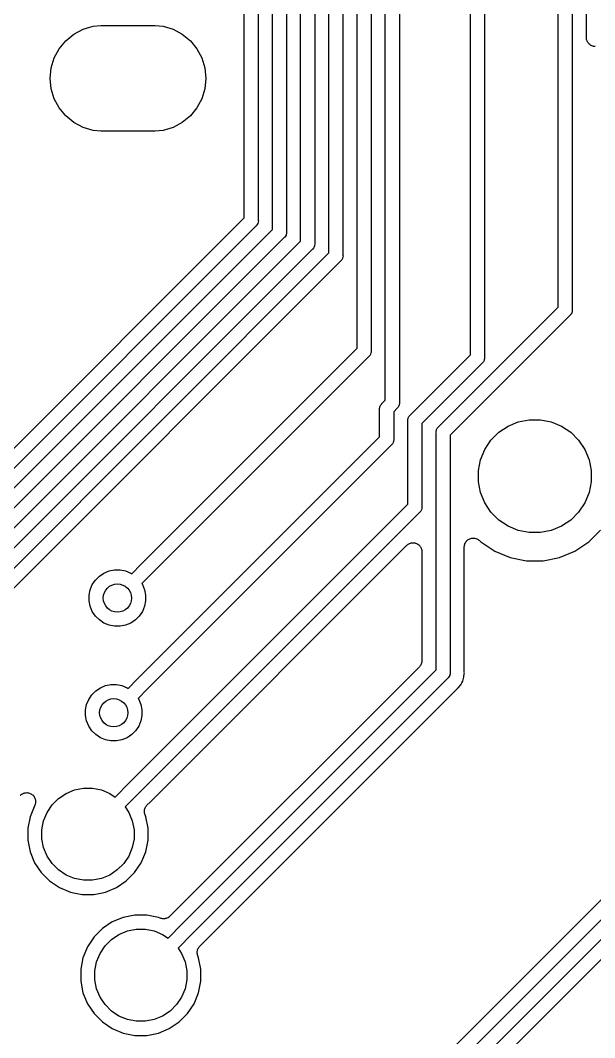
# Model space of a CAD drawing. Extents: x 69 to 176, y -105 to -48.
# Drawn here: x 148.84 to 156.98, y -95.39 to -80.97 of the extents above; entities that cross this region are included whole.
import ezdxf

# ---------------------------------------------------------------- set-up
doc = ezdxf.new("R2010")
doc.units = 0
doc.layers.add('BLACK', color=7, linetype='CONTINUOUS')

msp = doc.modelspace()

# ---------------------------------------------------------------- linework, layer by layer
at = {"layer": 'BLACK', "linetype": 'CONTINUOUS'}
for p, q in [((152.014, -83.7641), (152.014, -76.763)), ((152.214, -76.7996), (152.214, -83.8006)), ((152.414, -83.9298), (152.414, -76.9287)), ((152.614, -76.9652), (152.614, -83.9663)), ((152.814, -84.0955), (152.814, -77.0944)), ((153.014, -77.1309), (153.014, -84.132)), ((153.214, -84.2612), (153.214, -77.2601)), ((153.414, -77.2966), (153.414, -84.2977)), ((153.614, -85.6138), (153.614, -78.5735)), ((153.814, -78.61), (153.814, -85.6503)), ((154.014, -86.3494), (154.014, -78.9101)), ((154.214, -78.9466), (154.214, -86.3859)), ((156.466, -85.0296), (156.466, -79.0633)), ((156.666, -79.0998), (156.666, -85.0661)), ((155.221, -85.7085), (155.221, -80.3743)), ((155.421, -80.3743), (155.421, -85.745)), ((156.866, -81.2105), (156.866, -80.3335)), ((149.485, -81.2547), (149.6, -81.1609)), ((149.6, -81.1609), (149.73, -81.0912)), ((149.73, -81.0912), (149.872, -81.0483)), ((149.872, -81.0483), (149.982, -81.0374)), ((149.982, -81.0374), (150.754, -81.0374)), ((150.754, -81.0374), (150.864, -81.0483)), ((150.864, -81.0483), (151.006, -81.0912)), ((151.006, -81.0912), (151.136, -81.1609)), ((151.136, -81.1609), (151.251, -81.2547)), ((149.392, -81.369), (149.485, -81.2547)), ((151.251, -81.2547), (151.344, -81.369)), ((156.867, -81.2227), (156.866, -81.2105)), ((156.868, -81.2347), (156.867, -81.2227)), ((156.868, -81.235), (156.868, -81.2347)), ((156.868, -81.2352), (156.868, -81.235)), ((156.872, -81.2469), (156.868, -81.2352)), ((156.875, -81.2585), (156.872, -81.2469)), ((156.875, -81.2587), (156.875, -81.2585)), ((156.875, -81.2589), (156.875, -81.2587)), ((156.881, -81.2697), (156.875, -81.2589)), ((156.887, -81.2804), (156.881, -81.2697)), ((156.887, -81.2806), (156.887, -81.2804)), ((156.887, -81.2808), (156.887, -81.2806)), ((156.894, -81.2902), (156.887, -81.2808)), ((156.902, -81.2997), (156.894, -81.2902)), ((156.902, -81.2998), (156.902, -81.2997)), ((156.902, -81.3), (156.902, -81.2998)), ((156.912, -81.3077), (156.902, -81.3)), ((156.921, -81.3156), (156.912, -81.3077)), ((156.921, -81.3157), (156.921, -81.3156)), ((156.922, -81.3158), (156.921, -81.3157)), ((156.932, -81.3216), (156.922, -81.3158)), ((156.943, -81.3274), (156.932, -81.3216)), ((149.322, -81.4994), (149.392, -81.369)), ((151.344, -81.369), (151.414, -81.4994)), ((156.943, -81.3275), (156.943, -81.3274)), ((156.943, -81.3276), (156.943, -81.3275)), ((156.955, -81.3312), (156.943, -81.3276)), ((156.967, -81.3348), (156.955, -81.3312)), ((156.967, -81.3349), (156.967, -81.3348)), ((156.979, -81.3362), (156.967, -81.3349)), ((156.967, -81.3349), (156.967, -81.3349)), ((156.991, -81.3375), (156.979, -81.3362)), ((149.279, -81.6409), (149.322, -81.4994)), ((151.414, -81.4994), (151.457, -81.6409)), ((149.265, -81.788), (149.279, -81.6409)), ((151.457, -81.6409), (151.471, -81.788)), ((149.279, -81.9351), (149.265, -81.788)), ((151.471, -81.788), (151.457, -81.9351)), ((149.322, -82.0766), (149.279, -81.9351)), ((151.457, -81.9351), (151.414, -82.0766)), ((149.392, -82.207), (149.322, -82.0766)), ((151.414, -82.0766), (151.344, -82.207)), ((149.485, -82.3213), (149.392, -82.207)), ((149.6, -82.4151), (149.485, -82.3213)), ((151.251, -82.3213), (151.136, -82.4151)), ((151.344, -82.207), (151.251, -82.3213)), ((149.73, -82.4848), (149.6, -82.4151)), ((151.136, -82.4151), (151.006, -82.4848)), ((149.872, -82.5277), (149.73, -82.4848)), ((149.982, -82.5386), (149.872, -82.5277)), ((150.754, -82.5386), (149.982, -82.5386)), ((150.864, -82.5277), (150.754, -82.5386)), ((151.006, -82.4848), (150.864, -82.5277)), ((145.337, -90.4419), (152.014, -83.7641)), ((152.182, -83.8797), (145.504, -90.5575)), ((152.185, -83.8766), (152.182, -83.8797)), ((152.198, -83.8614), (152.185, -83.8766)), ((152.207, -83.844), (152.198, -83.8614)), ((152.213, -83.8251), (152.207, -83.844)), ((152.215, -83.8055), (152.213, -83.8251)), ((152.214, -83.8006), (152.215, -83.8055)), ((145.737, -90.6076), (152.414, -83.9298)), ((152.582, -84.0454), (145.904, -90.7232)), ((152.585, -84.0423), (152.582, -84.0454)), ((152.598, -84.0271), (152.585, -84.0423)), ((152.607, -84.0097), (152.598, -84.0271)), ((152.609, -84.0028), (152.607, -84.0097)), ((152.613, -83.9908), (152.609, -84.0028)), ((152.615, -83.9712), (152.613, -83.9908)), ((152.614, -83.9663), (152.615, -83.9712)), ((146.137, -90.7733), (152.814, -84.0955)), ((152.985, -84.208), (152.982, -84.2111)), ((152.998, -84.1927), (152.985, -84.208)), ((153.007, -84.1754), (152.998, -84.1927)), ((153.012, -84.1597), (153.007, -84.1754)), ((153.013, -84.1565), (153.012, -84.1597)), ((153.015, -84.1369), (153.013, -84.1565)), ((153.014, -84.132), (153.015, -84.1369)), ((152.982, -84.2111), (146.304, -90.8889)), ((146.537, -90.939), (153.214, -84.2612)), ((153.407, -84.3411), (153.398, -84.3584)), ((153.409, -84.334), (153.407, -84.3411)), ((153.413, -84.3222), (153.409, -84.334)), ((153.415, -84.3026), (153.413, -84.3222)), ((153.414, -84.2977), (153.415, -84.3026)), ((153.382, -84.3768), (146.704, -91.0546)), ((153.385, -84.3737), (153.382, -84.3768)), ((153.398, -84.3584), (153.385, -84.3737)), ((154.767, -86.7286), (156.466, -85.0296)), ((156.666, -85.0661), (156.666, -85.071)), ((156.666, -85.071), (156.666, -85.0759)), ((156.633, -85.1452), (154.934, -86.8442)), ((156.637, -85.142), (156.633, -85.1452)), ((156.64, -85.1382), (156.637, -85.142)), ((156.644, -85.1335), (156.64, -85.1382)), ((156.64, -85.1382), (156.64, -85.1382)), ((156.649, -85.1268), (156.644, -85.1335)), ((156.658, -85.1095), (156.649, -85.1268)), ((156.664, -85.0906), (156.658, -85.1095)), ((156.666, -85.0759), (156.664, -85.0906)), ((156.666, -85.0759), (156.666, -85.0759)), ((150.548, -88.6798), (153.614, -85.6138)), ((153.814, -85.6503), (153.815, -85.6552)), ((153.782, -85.7294), (150.69, -88.8212)), ((153.785, -85.7262), (153.782, -85.7294)), ((153.798, -85.711), (153.785, -85.7262)), ((153.807, -85.6936), (153.798, -85.711)), ((153.813, -85.6748), (153.807, -85.6936)), ((153.814, -85.6601), (153.813, -85.6748)), ((153.815, -85.6552), (153.814, -85.6601)), ((153.814, -85.6601), (153.814, -85.6601)), ((154.367, -86.5629), (155.221, -85.7085)), ((155.414, -85.7884), (155.405, -85.8057)), ((155.418, -85.7738), (155.414, -85.7884)), ((155.42, -85.7695), (155.418, -85.7738)), ((155.421, -85.7581), (155.42, -85.7695)), ((155.421, -85.745), (155.421, -85.7499)), ((155.421, -85.7499), (155.421, -85.7548)), ((155.421, -85.7548), (155.421, -85.7548)), ((155.421, -85.7548), (155.421, -85.7581)), ((155.388, -85.8241), (154.534, -86.6785)), ((155.392, -85.8209), (155.388, -85.8241)), ((155.405, -85.8057), (155.392, -85.8209)), ((153.967, -86.3972), (154.014, -86.3494)), ((153.933, -86.4714), (153.934, -86.4665)), ((153.934, -86.4763), (153.933, -86.4714)), ((153.934, -86.4665), (153.935, -86.4518)), ((153.934, -86.4665), (153.934, -86.4665)), ((153.934, -86.8692), (153.934, -86.4763)), ((153.935, -86.4518), (153.936, -86.4504)), ((153.936, -86.4504), (153.939, -86.4398)), ((153.939, -86.4398), (153.941, -86.433)), ((153.941, -86.433), (153.95, -86.4156)), ((153.95, -86.4156), (153.963, -86.4004)), ((153.963, -86.4004), (153.967, -86.3972)), ((154.182, -86.465), (154.134, -86.5128)), ((154.134, -86.5128), (154.134, -86.9057)), ((154.185, -86.4618), (154.182, -86.465)), ((154.198, -86.4466), (154.185, -86.4618)), ((154.207, -86.4292), (154.198, -86.4466)), ((154.211, -86.4176), (154.207, -86.4292)), ((154.213, -86.4104), (154.211, -86.4176)), ((154.214, -86.4033), (154.213, -86.4104)), ((154.214, -86.3859), (154.215, -86.3908)), ((154.215, -86.3908), (154.214, -86.3957)), ((154.214, -86.3957), (154.214, -86.3957)), ((154.214, -86.3957), (154.214, -86.4033)), ((154.333, -86.6371), (154.334, -86.6322)), ((154.334, -86.642), (154.333, -86.6371)), ((154.334, -86.6322), (154.335, -86.6195)), ((154.334, -86.6322), (154.334, -86.6322)), ((154.334, -87.8255), (154.334, -86.642)), ((154.335, -86.6175), (154.337, -86.6102)), ((154.335, -86.6195), (154.335, -86.6175)), ((154.337, -86.6102), (154.341, -86.5987)), ((154.341, -86.5987), (154.35, -86.5813)), ((154.35, -86.5813), (154.363, -86.5661)), ((154.363, -86.5661), (154.367, -86.5629)), ((155.755, -86.7178), (155.9, -86.6575)), ((155.9, -86.6575), (156.055, -86.6268)), ((156.055, -86.6268), (156.213, -86.6268)), ((156.213, -86.6268), (156.367, -86.6575)), ((156.367, -86.6575), (156.513, -86.7178)), ((154.534, -86.6785), (154.534, -87.8621)), ((154.733, -86.8028), (154.734, -86.7979)), ((154.734, -86.8077), (154.733, -86.8028)), ((154.734, -86.7979), (154.735, -86.7832)), ((154.734, -86.7979), (154.734, -86.7979)), ((154.735, -86.7832), (154.738, -86.7751)), ((154.735, -86.7832), (154.735, -86.7832)), ((154.738, -86.7751), (154.741, -86.7643)), ((154.741, -86.7643), (154.75, -86.747)), ((154.75, -86.747), (154.763, -86.7317)), ((154.763, -86.7317), (154.767, -86.7286)), ((155.624, -86.8054), (155.755, -86.7178)), ((156.513, -86.7178), (156.644, -86.8054)), ((150.498, -90.3054), (153.934, -86.8692)), ((154.127, -86.9491), (154.117, -86.9664)), ((154.13, -86.9375), (154.127, -86.9491)), ((154.132, -86.9302), (154.13, -86.9375)), ((154.133, -86.9245), (154.132, -86.9302)), ((154.134, -86.9155), (154.133, -86.9245)), ((154.134, -86.9057), (154.134, -86.9106)), ((154.134, -86.9106), (154.134, -86.9155)), ((154.134, -86.9155), (154.134, -86.9155)), ((154.734, -90.1738), (154.734, -86.8077)), ((154.934, -86.8442), (154.934, -90.2103)), ((155.425, -87.0479), (155.512, -86.9168)), ((155.512, -86.9168), (155.624, -86.8054)), ((156.644, -86.8054), (156.755, -86.9168)), ((156.755, -86.9168), (156.843, -87.0479)), ((154.101, -86.9848), (150.639, -90.4468)), ((154.105, -86.9817), (154.101, -86.9848)), ((154.108, -86.9779), (154.105, -86.9817)), ((154.112, -86.9735), (154.108, -86.9779)), ((154.108, -86.9779), (154.108, -86.9779)), ((154.117, -86.9664), (154.112, -86.9735)), ((155.365, -87.1934), (155.425, -87.0479)), ((156.843, -87.0479), (156.903, -87.1934)), ((155.334, -87.348), (155.365, -87.1934)), ((156.903, -87.1934), (156.934, -87.348)), ((155.334, -87.5056), (155.334, -87.348)), ((156.934, -87.348), (156.934, -87.5056)), ((155.365, -87.6602), (155.334, -87.5056)), ((156.934, -87.5056), (156.903, -87.6602)), ((155.425, -87.8057), (155.365, -87.6602)), ((156.903, -87.6602), (156.843, -87.8057)), ((155.512, -87.9368), (155.425, -87.8057)), ((156.843, -87.8057), (156.755, -87.9368)), ((150.385, -91.7748), (154.334, -87.8255)), ((154.501, -87.9412), (150.526, -91.9162)), ((154.505, -87.938), (154.501, -87.9412)), ((154.517, -87.9228), (154.505, -87.938)), ((154.527, -87.9054), (154.517, -87.9228)), ((154.532, -87.8866), (154.527, -87.9054)), ((154.533, -87.8758), (154.532, -87.8866)), ((154.534, -87.867), (154.533, -87.8758)), ((154.534, -87.8621), (154.534, -87.867)), ((155.624, -88.0482), (155.512, -87.9368)), ((156.755, -87.9368), (156.644, -88.0482)), ((155.755, -88.1358), (155.624, -88.0482)), ((156.644, -88.0482), (156.513, -88.1358)), ((155.9, -88.1961), (155.755, -88.1358)), ((156.055, -88.2268), (155.9, -88.1961)), ((156.213, -88.2268), (156.055, -88.2268)), ((156.367, -88.1961), (156.213, -88.2268)), ((156.513, -88.1358), (156.367, -88.1961)), ((156.899, -88.3589), (157.066, -88.1918)), ((154.338, -88.3913), (154.349, -88.3857)), ((154.349, -88.3857), (154.359, -88.3801)), ((154.359, -88.38), (154.36, -88.3799)), ((154.359, -88.3801), (154.359, -88.38)), ((154.36, -88.3799), (154.371, -88.3765)), ((154.371, -88.3765), (154.383, -88.3731)), ((154.383, -88.373), (154.396, -88.3719)), ((154.383, -88.3731), (154.383, -88.373)), ((154.383, -88.3731), (154.383, -88.3731)), ((154.396, -88.3719), (154.408, -88.3708)), ((154.408, -88.3708), (154.408, -88.3709)), ((154.408, -88.3709), (154.408, -88.3708)), ((154.408, -88.3708), (154.42, -88.3722)), ((154.42, -88.3722), (154.432, -88.3734)), ((154.432, -88.3734), (154.433, -88.3735)), ((154.433, -88.3735), (154.433, -88.3735)), ((154.433, -88.3735), (154.444, -88.3772)), ((154.444, -88.3772), (154.456, -88.3808)), ((154.456, -88.3808), (154.456, -88.3809)), ((154.456, -88.3809), (154.456, -88.3809)), ((154.456, -88.3809), (154.467, -88.3867)), ((154.467, -88.3867), (154.478, -88.3925)), ((155.14, -88.3924), (155.144, -88.3808)), ((155.144, -88.3804), (155.15, -88.3697)), ((155.144, -88.3806), (155.144, -88.3804)), ((155.144, -88.3808), (155.144, -88.3806)), ((155.15, -88.3697), (155.156, -88.3591)), ((155.156, -88.3587), (155.164, -88.3494)), ((155.156, -88.3589), (155.156, -88.3587)), ((155.156, -88.3591), (155.156, -88.3589)), ((155.164, -88.3494), (155.172, -88.34)), ((155.172, -88.3397), (155.181, -88.3321)), ((155.172, -88.3399), (155.172, -88.3397)), ((155.172, -88.34), (155.172, -88.3399)), ((155.181, -88.3321), (155.191, -88.3244)), ((155.191, -88.3242), (155.202, -88.3186)), ((155.191, -88.3243), (155.191, -88.3242)), ((155.191, -88.3244), (155.191, -88.3243)), ((155.202, -88.3186), (155.213, -88.3129)), ((155.213, -88.3127), (155.225, -88.3093)), ((155.213, -88.3128), (155.213, -88.3127)), ((155.213, -88.3129), (155.213, -88.3128)), ((155.225, -88.3093), (155.237, -88.3058)), ((155.237, -88.3057), (155.249, -88.3046)), ((155.237, -88.3058), (155.237, -88.3057)), ((155.237, -88.3058), (155.237, -88.3058)), ((155.249, -88.3046), (155.261, -88.3035)), ((155.261, -88.3035), (155.261, -88.3035)), ((155.261, -88.3035), (155.262, -88.3035)), ((155.262, -88.3035), (155.274, -88.3047)), ((155.274, -88.3047), (155.286, -88.306)), ((155.286, -88.306), (155.286, -88.306)), ((155.286, -88.306), (155.286, -88.3061)), ((155.286, -88.3061), (155.298, -88.3097)), ((155.298, -88.3097), (155.31, -88.3132)), ((155.31, -88.3132), (155.31, -88.3133)), ((155.31, -88.3133), (155.31, -88.3134)), ((155.31, -88.3134), (155.321, -88.3193)), ((155.321, -88.3193), (155.331, -88.3249)), ((155.331, -88.3249), (155.332, -88.3251)), ((155.332, -88.3251), (155.332, -88.3252)), ((155.332, -88.3252), (155.341, -88.3329)), ((155.341, -88.3329), (155.351, -88.3407)), ((155.351, -88.3407), (155.369, -88.3589)), ((155.369, -88.3589), (155.565, -88.4902)), ((156.702, -88.4902), (156.899, -88.3589)), ((150.679, -92.0462), (154.317, -88.408)), ((154.317, -88.408), (154.318, -88.4071)), ((154.318, -88.4068), (154.328, -88.3991)), ((154.318, -88.4071), (154.318, -88.4068)), ((154.318, -88.4071), (154.318, -88.4071)), ((154.318, -88.4071), (154.318, -88.4071)), ((154.328, -88.3991), (154.337, -88.3916)), ((154.337, -88.3915), (154.338, -88.3913)), ((154.337, -88.3916), (154.337, -88.3915)), ((154.478, -88.3925), (154.478, -88.3927)), ((154.478, -88.3927), (154.478, -88.3928)), ((154.478, -88.3928), (154.488, -88.4006)), ((154.488, -88.4006), (154.497, -88.4083)), ((154.497, -88.4083), (154.497, -88.4085)), ((154.497, -88.4085), (154.497, -88.4087)), ((154.497, -88.4087), (154.505, -88.4182)), ((154.505, -88.4182), (154.513, -88.4275)), ((154.513, -88.4275), (154.513, -88.4277)), ((154.513, -88.4277), (154.513, -88.4279)), ((154.513, -88.4279), (154.519, -88.4389)), ((154.519, -88.4389), (154.524, -88.4494)), ((154.524, -88.4494), (154.524, -88.4496)), ((154.524, -88.4496), (154.524, -88.4498)), ((154.524, -88.4498), (154.528, -88.4617)), ((154.528, -88.4617), (154.531, -88.4732)), ((154.531, -88.4732), (154.531, -88.4734)), ((154.531, -88.4734), (154.531, -88.4736)), ((154.531, -88.4736), (154.533, -88.4858)), ((154.533, -88.4858), (154.534, -88.4978)), ((154.534, -88.4978), (154.534, -90.0384)), ((155.134, -88.4287), (155.135, -88.4165)), ((155.134, -88.4291), (155.134, -88.4287)), ((155.134, -88.4292), (155.134, -88.4291)), ((155.134, -88.4291), (155.134, -88.4291)), ((155.134, -88.4305), (155.134, -88.4292)), ((155.134, -90.1943), (155.134, -88.4305)), ((155.135, -88.4165), (155.136, -88.4045)), ((155.136, -88.4045), (155.137, -88.4043)), ((155.137, -88.4041), (155.14, -88.3924)), ((155.137, -88.4043), (155.137, -88.4041)), ((155.565, -88.4902), (155.784, -88.5807)), ((156.484, -88.5807), (156.702, -88.4902)), ((155.784, -88.5807), (156.016, -88.6268)), ((156.016, -88.6268), (156.252, -88.6268)), ((156.252, -88.6268), (156.484, -88.5807)), ((149.961, -88.8433), (150.026, -88.7995)), ((150.026, -88.7995), (150.099, -88.7694)), ((150.099, -88.7694), (150.176, -88.754)), ((150.176, -88.754), (150.255, -88.754)), ((150.255, -88.754), (150.332, -88.7694)), ((150.332, -88.7694), (150.405, -88.7995)), ((150.405, -88.7995), (150.419, -88.809)), ((150.419, -88.809), (150.548, -88.6798)), ((150.548, -88.6798), (150.548, -88.6798)), ((150.69, -88.8212), (150.561, -88.9504)), ((150.69, -88.8212), (150.69, -88.8212)), ((149.831, -89.0373), (149.861, -88.9645)), ((149.861, -88.9645), (149.905, -88.899)), ((149.905, -88.899), (149.961, -88.8433)), ((150.561, -88.9504), (150.57, -88.9645)), ((150.57, -88.9645), (150.6, -89.0373)), ((149.816, -89.1146), (149.831, -89.0373)), ((150.6, -89.0373), (150.616, -89.1146)), ((149.816, -89.1934), (149.816, -89.1146)), ((149.831, -89.2707), (149.816, -89.1934)), ((150.616, -89.1934), (150.6, -89.2707)), ((150.616, -89.1146), (150.616, -89.1934)), ((149.861, -89.3435), (149.831, -89.2707)), ((149.905, -89.409), (149.861, -89.3435)), ((150.57, -89.3435), (150.526, -89.409)), ((150.6, -89.2707), (150.57, -89.3435)), ((149.961, -89.4647), (149.905, -89.409)), ((150.026, -89.5085), (149.961, -89.4647)), ((150.099, -89.5386), (150.026, -89.5085)), ((150.176, -89.554), (150.099, -89.5386)), ((150.332, -89.5386), (150.255, -89.554)), ((150.405, -89.5085), (150.332, -89.5386)), ((150.471, -89.4647), (150.405, -89.5085)), ((150.526, -89.409), (150.471, -89.4647)), ((150.255, -89.554), (150.176, -89.554)), ((154.504, -90.1191), (154.497, -90.1282)), ((154.512, -90.1101), (154.504, -90.1191)), ((154.518, -90.0987), (154.512, -90.109)), ((154.512, -90.109), (154.512, -90.1095)), ((154.512, -90.1095), (154.512, -90.1101)), ((154.524, -90.0884), (154.518, -90.0987)), ((154.527, -90.076), (154.524, -90.0872)), ((154.524, -90.0872), (154.524, -90.0878)), ((154.524, -90.0878), (154.524, -90.0884)), ((154.531, -90.0648), (154.527, -90.076)), ((154.532, -90.0519), (154.531, -90.0635)), ((154.531, -90.0635), (154.531, -90.0641)), ((154.531, -90.0641), (154.531, -90.0648)), ((154.534, -90.0401), (154.532, -90.0519)), ((154.534, -90.0384), (154.534, -90.0388)), ((154.534, -90.0388), (154.534, -90.0388)), ((154.534, -90.0388), (154.534, -90.0388)), ((154.534, -90.0388), (154.534, -90.0401)), ((154.497, -90.1282), (151.004, -93.621)), ((151.134, -93.7737), (154.734, -90.1738)), ((154.927, -90.2537), (154.917, -90.2711)), ((154.931, -90.2391), (154.927, -90.2537)), ((154.932, -90.2348), (154.931, -90.2391)), ((154.933, -90.229), (154.932, -90.2348)), ((154.934, -90.2201), (154.933, -90.229)), ((154.934, -90.2103), (154.934, -90.2152)), ((154.934, -90.2152), (154.934, -90.2201)), ((154.934, -90.2201), (154.934, -90.2201)), ((155.129, -90.2741), (155.134, -90.2238)), ((155.134, -90.1996), (155.134, -90.1943)), ((155.134, -90.205), (155.134, -90.1996)), ((155.134, -90.2067), (155.134, -90.205)), ((155.135, -90.2152), (155.134, -90.2067)), ((155.134, -90.2238), (155.135, -90.2152)), ((155.134, -90.2238), (155.134, -90.2238)), ((149.975, -90.4251), (150.048, -90.395)), ((150.048, -90.395), (150.125, -90.3796)), ((150.125, -90.3796), (150.204, -90.3796)), ((150.204, -90.3796), (150.281, -90.395)), ((150.281, -90.395), (150.354, -90.4251)), ((150.368, -90.4346), (150.498, -90.3054)), ((150.498, -90.3054), (150.498, -90.3054)), ((154.901, -90.2894), (151.275, -93.9152)), ((154.905, -90.2863), (154.901, -90.2894)), ((154.917, -90.2711), (154.905, -90.2863)), ((155.052, -90.4217), (155.084, -90.3827)), ((155.084, -90.3827), (155.1, -90.3541)), ((155.1, -90.3541), (155.112, -90.3306)), ((155.1, -90.3541), (155.1, -90.3541)), ((155.112, -90.3306), (155.129, -90.2741)), ((149.81, -90.5901), (149.854, -90.5246)), ((149.854, -90.5246), (149.91, -90.4689)), ((149.91, -90.4689), (149.975, -90.4251)), ((150.354, -90.4251), (150.368, -90.4346)), ((150.639, -90.4468), (150.51, -90.576)), ((150.639, -90.4468), (150.639, -90.4468)), ((151.428, -94.0452), (155.031, -90.4422)), ((155.031, -90.4422), (155.032, -90.441)), ((155.032, -90.441), (155.037, -90.4376)), ((155.037, -90.4376), (155.04, -90.4338)), ((155.04, -90.4338), (155.047, -90.4284)), ((155.047, -90.4284), (155.052, -90.4218)), ((155.052, -90.4218), (155.052, -90.4217)), ((149.765, -90.7402), (149.78, -90.6629)), ((149.78, -90.6629), (149.81, -90.5901)), ((150.51, -90.576), (150.519, -90.5901)), ((150.519, -90.5901), (150.549, -90.6629)), ((150.549, -90.6629), (150.565, -90.7402)), ((149.765, -90.819), (149.765, -90.7402)), ((149.78, -90.8963), (149.765, -90.819)), ((150.565, -90.819), (150.549, -90.8963)), ((150.565, -90.7402), (150.565, -90.819)), ((149.81, -90.9691), (149.78, -90.8963)), ((149.854, -91.0346), (149.81, -90.9691)), ((150.519, -90.9691), (150.475, -91.0346)), ((150.549, -90.8963), (150.519, -90.9691)), ((159.637, -90.8657), (152.092, -98.4104)), ((152.138, -98.6476), (159.874, -90.9114)), ((149.91, -91.0903), (149.854, -91.0346)), ((149.975, -91.1341), (149.91, -91.0903)), ((150.42, -91.0903), (150.354, -91.1341)), ((150.475, -91.0346), (150.42, -91.0903)), ((160.041, -91.027), (152.253, -98.8148)), ((150.048, -91.1642), (149.975, -91.1341)), ((150.125, -91.1796), (150.048, -91.1642)), ((150.204, -91.1796), (150.125, -91.1796)), ((150.281, -91.1642), (150.204, -91.1796)), ((150.354, -91.1341), (150.281, -91.1642)), ((152.406, -98.9449), (160.171, -91.1798)), ((149.609, -91.874), (149.735, -91.8489)), ((149.735, -91.8489), (149.863, -91.8489)), ((149.863, -91.8489), (149.989, -91.874)), ((150.185, -91.9744), (150.385, -91.7748)), ((150.385, -91.7748), (150.385, -91.7748)), ((148.84, -91.9497), (148.841, -91.9486)), ((148.841, -91.9484), (148.851, -91.9405)), ((148.841, -91.9486), (148.841, -91.9484)), ((148.841, -91.9486), (148.841, -91.9486)), ((148.841, -91.9486), (148.841, -91.9486)), ((148.851, -91.9405), (148.861, -91.9331)), ((148.861, -91.933), (148.872, -91.9272)), ((148.861, -91.9331), (148.861, -91.933)), ((148.861, -91.933), (148.861, -91.933)), ((148.872, -91.9272), (148.883, -91.9216)), ((148.883, -91.9216), (148.895, -91.9181)), ((148.883, -91.9216), (148.883, -91.9216)), ((148.883, -91.9216), (148.883, -91.9216)), ((148.895, -91.9181), (148.906, -91.9147)), ((148.906, -91.9147), (148.907, -91.9147)), ((148.907, -91.9146), (148.919, -91.9136)), ((148.907, -91.9147), (148.907, -91.9146)), ((148.919, -91.9136), (148.931, -91.9125)), ((148.931, -91.9125), (148.931, -91.9125)), ((148.931, -91.9125), (148.931, -91.9125)), ((148.931, -91.9125), (148.944, -91.9138)), ((148.944, -91.9138), (148.956, -91.9151)), ((148.956, -91.9151), (148.956, -91.9152)), ((148.956, -91.9152), (148.956, -91.9152)), ((148.956, -91.9152), (148.968, -91.9189)), ((148.968, -91.9189), (148.979, -91.9225)), ((148.979, -91.9225), (148.98, -91.9225)), ((148.98, -91.9225), (148.98, -91.9226)), ((148.98, -91.9226), (148.99, -91.9284)), ((148.99, -91.9284), (149.001, -91.9343)), ((149.001, -91.9343), (149.001, -91.9344)), ((149.001, -91.9344), (149.001, -91.9344)), ((149.001, -91.9344), (149.01, -91.942)), ((149.01, -91.942), (149.02, -91.9501)), ((149.02, -91.9501), (149.02, -91.9502)), ((149.02, -91.9502), (149.02, -91.9503)), ((149.02, -91.9503), (149.028, -91.96)), ((149.028, -91.96), (149.036, -91.9694)), ((149.036, -91.9694), (149.036, -91.9695)), ((149.036, -91.9695), (149.036, -91.9696)), ((149.036, -91.9696), (149.042, -91.9806)), ((149.042, -91.9806), (149.047, -91.9913)), ((149.047, -91.9913), (149.048, -91.9914)), ((149.048, -91.9914), (149.048, -91.9915)), ((149.048, -91.9915), (149.051, -92.0031)), ((149.292, -92.0856), (149.383, -91.9947)), ((149.383, -91.9947), (149.49, -91.9232)), ((149.49, -91.9232), (149.609, -91.874)), ((149.989, -91.874), (150.108, -91.9232)), ((150.108, -91.9232), (150.185, -91.9744)), ((150.526, -91.9162), (150.326, -92.1159)), ((150.526, -91.9162), (150.526, -91.9162)), ((149.047, -92.0881), (148.979, -92.253)), ((149.051, -92.0759), (149.047, -92.0881)), ((149.051, -92.0031), (149.055, -92.015)), ((149.054, -92.0646), (149.051, -92.0759)), ((149.055, -92.0645), (149.054, -92.0646)), ((149.055, -92.015), (149.055, -92.0151)), ((149.055, -92.0151), (149.055, -92.0152)), ((149.055, -92.0152), (149.056, -92.027)), ((149.056, -92.0518), (149.055, -92.0644)), ((149.055, -92.0644), (149.055, -92.0645)), ((149.056, -92.027), (149.057, -92.0397)), ((149.057, -92.0399), (149.056, -92.0518)), ((149.057, -92.0397), (149.057, -92.0398)), ((149.057, -92.0398), (149.057, -92.0399)), ((149.221, -92.1925), (149.292, -92.0856)), ((150.326, -92.1159), (150.378, -92.1925)), ((150.605, -92.1414), (150.609, -92.13)), ((150.609, -92.129), (150.615, -92.1186)), ((150.609, -92.1295), (150.609, -92.129)), ((150.609, -92.13), (150.609, -92.1295)), ((150.615, -92.1186), (150.62, -92.1082)), ((150.62, -92.1082), (150.621, -92.1078)), ((150.621, -92.1073), (150.628, -92.0982)), ((150.621, -92.1078), (150.621, -92.1073)), ((150.628, -92.0982), (150.636, -92.089)), ((150.636, -92.089), (150.679, -92.0462)), ((150.679, -92.0462), (150.679, -92.0462)), ((148.979, -92.253), (148.946, -92.4177)), ((149.171, -92.3113), (149.221, -92.1925)), ((150.378, -92.1925), (150.427, -92.3113)), ((150.599, -92.1773), (150.6, -92.1655)), ((150.599, -92.1778), (150.599, -92.1773)), ((150.599, -92.1784), (150.599, -92.1778)), ((150.6, -92.1901), (150.599, -92.1784)), ((150.6, -92.1655), (150.601, -92.1537)), ((150.601, -92.202), (150.6, -92.1901)), ((150.601, -92.1532), (150.602, -92.1526)), ((150.601, -92.1537), (150.601, -92.1532)), ((150.601, -92.2025), (150.601, -92.202)), ((150.601, -92.2031), (150.601, -92.2025)), ((150.604, -92.2143), (150.601, -92.2031)), ((150.602, -92.1526), (150.605, -92.1414)), ((150.608, -92.2258), (150.604, -92.2143)), ((150.608, -92.2268), (150.608, -92.2258)), ((150.608, -92.2274), (150.608, -92.2268)), ((150.608, -92.2268), (150.608, -92.2268)), ((150.608, -92.2268), (150.608, -92.2268)), ((150.619, -92.253), (150.608, -92.2274)), ((150.652, -92.4177), (150.619, -92.253)), ((148.946, -92.4177), (148.946, -92.5857)), ((149.146, -92.4374), (149.171, -92.3113)), ((150.427, -92.3113), (150.452, -92.4374)), ((150.652, -92.5857), (150.652, -92.4177)), ((149.146, -92.566), (149.146, -92.4374)), ((149.171, -92.6921), (149.146, -92.566)), ((150.452, -92.566), (150.427, -92.6921)), ((150.452, -92.4374), (150.452, -92.566)), ((148.946, -92.5857), (148.979, -92.7505)), ((149.221, -92.8109), (149.171, -92.6921)), ((150.427, -92.6921), (150.378, -92.8109)), ((150.619, -92.7505), (150.652, -92.5857)), ((148.979, -92.7505), (149.043, -92.9057)), ((149.292, -92.9178), (149.221, -92.8109)), ((150.378, -92.8109), (150.306, -92.9178)), ((150.555, -92.9057), (150.619, -92.7505)), ((149.043, -92.9057), (149.137, -93.0453)), ((149.383, -93.0088), (149.292, -92.9178)), ((150.306, -92.9178), (150.215, -93.0088)), ((150.461, -93.0453), (150.555, -92.9057)), ((149.137, -93.0453), (149.255, -93.1641)), ((149.49, -93.0802), (149.383, -93.0088)), ((149.609, -93.1294), (149.49, -93.0802)), ((149.735, -93.1545), (149.609, -93.1294)), ((149.989, -93.1294), (149.863, -93.1545)), ((150.108, -93.0802), (149.989, -93.1294)), ((150.215, -93.0088), (150.108, -93.0802)), ((150.343, -93.1641), (150.461, -93.0453)), ((149.255, -93.1641), (149.395, -93.2574)), ((149.395, -93.2574), (149.55, -93.3217)), ((149.863, -93.1545), (149.735, -93.1545)), ((150.048, -93.3217), (150.203, -93.2574)), ((150.203, -93.2574), (150.343, -93.1641)), ((149.55, -93.3217), (149.715, -93.3545)), ((149.715, -93.3545), (149.883, -93.3545)), ((149.883, -93.3545), (150.048, -93.3217)), ((150.3, -93.6807), (150.144, -93.745)), ((150.464, -93.6479), (150.3, -93.6807)), ((150.632, -93.6479), (150.464, -93.6479)), ((150.797, -93.6807), (150.632, -93.6479)), ((150.823, -93.6913), (150.797, -93.6807)), ((150.834, -93.6947), (150.823, -93.6913)), ((150.845, -93.6983), (150.834, -93.6947)), ((150.846, -93.6983), (150.845, -93.6983)), ((150.846, -93.6985), (150.846, -93.6983)), ((150.858, -93.6997), (150.846, -93.6985)), ((150.87, -93.7009), (150.858, -93.6997)), ((150.871, -93.7009), (150.87, -93.7009)), ((150.87, -93.7009), (150.87, -93.7009)), ((150.883, -93.6998), (150.871, -93.7009)), ((150.895, -93.6988), (150.883, -93.6998)), ((150.896, -93.6986), (150.895, -93.6986)), ((150.895, -93.6986), (150.895, -93.6988)), ((150.907, -93.6951), (150.896, -93.6986)), ((150.918, -93.6919), (150.907, -93.6951)), ((150.919, -93.6916), (150.918, -93.6919)), ((150.93, -93.6859), (150.919, -93.6914)), ((150.919, -93.6914), (150.919, -93.6916)), ((150.94, -93.6805), (150.93, -93.6859)), ((150.941, -93.6801), (150.94, -93.6805)), ((150.951, -93.6724), (150.941, -93.6798)), ((150.941, -93.6798), (150.941, -93.6801)), ((150.96, -93.665), (150.951, -93.6724)), ((150.961, -93.6642), (150.96, -93.665)), ((151.004, -93.621), (150.961, -93.6637)), ((150.961, -93.6637), (150.961, -93.6642)), ((150.961, -93.6642), (150.961, -93.6642)), ((150.961, -93.6642), (150.961, -93.6642)), ((151.004, -93.621), (151.004, -93.621)), ((151.004, -93.621), (151.004, -93.621)), ((150.005, -93.8383), (149.886, -93.9571)), ((150.144, -93.745), (150.005, -93.8383)), ((150.358, -93.873), (150.484, -93.8479)), ((150.484, -93.8479), (150.613, -93.8479)), ((150.613, -93.8479), (150.739, -93.873)), ((150.934, -93.9734), (151.134, -93.7737)), ((151.134, -93.7737), (151.134, -93.7737)), ((149.886, -93.9571), (149.793, -94.0968)), ((150.041, -94.0846), (150.132, -93.9937)), ((150.132, -93.9937), (150.239, -93.9222)), ((150.239, -93.9222), (150.358, -93.873)), ((150.739, -93.873), (150.858, -93.9222)), ((150.858, -93.9222), (150.934, -93.9734)), ((151.275, -93.9152), (151.076, -94.1148)), ((151.275, -93.9152), (151.275, -93.9152)), ((149.793, -94.0968), (149.728, -94.252)), ((149.97, -94.1915), (150.041, -94.0846)), ((151.076, -94.1148), (151.127, -94.1915)), ((151.349, -94.1644), (151.351, -94.1527)), ((151.351, -94.1516), (151.354, -94.1404)), ((151.351, -94.1522), (151.351, -94.1516)), ((151.351, -94.1527), (151.351, -94.1522)), ((151.354, -94.1404), (151.358, -94.129)), ((151.358, -94.128), (151.364, -94.1176)), ((151.358, -94.1285), (151.358, -94.128)), ((151.358, -94.129), (151.358, -94.1285)), ((151.364, -94.1176), (151.37, -94.1072)), ((151.37, -94.1062), (151.378, -94.0972)), ((151.37, -94.1067), (151.37, -94.1062)), ((151.37, -94.1072), (151.37, -94.1067)), ((151.378, -94.0972), (151.385, -94.088)), ((151.385, -94.088), (151.428, -94.0452)), ((151.428, -94.0452), (151.428, -94.0452)), ((151.428, -94.0452), (151.428, -94.0452)), ((149.728, -94.252), (149.696, -94.4167)), ((149.921, -94.3103), (149.97, -94.1915)), ((151.127, -94.1915), (151.176, -94.3103)), ((151.348, -94.1763), (151.349, -94.1644)), ((151.348, -94.1768), (151.348, -94.1763)), ((151.348, -94.1774), (151.348, -94.1768)), ((151.349, -94.1891), (151.348, -94.1774)), ((151.35, -94.201), (151.349, -94.1891)), ((151.35, -94.2015), (151.35, -94.201)), ((151.35, -94.202), (151.35, -94.2015)), ((151.354, -94.2132), (151.35, -94.202)), ((151.357, -94.2248), (151.354, -94.2132)), ((151.358, -94.2258), (151.357, -94.2248)), ((151.358, -94.2264), (151.358, -94.2258)), ((151.358, -94.2258), (151.358, -94.2258)), ((151.358, -94.2258), (151.358, -94.2258)), ((151.368, -94.252), (151.358, -94.2264)), ((151.401, -94.4167), (151.368, -94.252)), ((149.696, -94.4167), (149.696, -94.5847)), ((149.896, -94.4364), (149.921, -94.3103)), ((149.896, -94.565), (149.896, -94.4364)), ((151.176, -94.3103), (151.201, -94.4364)), ((151.201, -94.4364), (151.201, -94.565)), ((151.401, -94.5847), (151.401, -94.4167)), ((149.696, -94.5847), (149.728, -94.7494)), ((149.921, -94.6911), (149.896, -94.565)), ((151.201, -94.565), (151.176, -94.6911)), ((151.368, -94.7494), (151.401, -94.5847)), ((149.97, -94.8099), (149.921, -94.6911)), ((151.176, -94.6911), (151.127, -94.8099)), ((149.728, -94.7494), (149.793, -94.9046)), ((150.041, -94.9168), (149.97, -94.8099)), ((151.127, -94.8099), (151.055, -94.9168)), ((151.304, -94.9046), (151.368, -94.7494)), ((149.793, -94.9046), (149.886, -95.0443)), ((150.132, -95.0077), (150.041, -94.9168)), ((150.239, -95.0792), (150.132, -95.0077)), ((150.964, -95.0077), (150.858, -95.0792)), ((151.055, -94.9168), (150.964, -95.0077)), ((151.211, -95.0443), (151.304, -94.9046)), ((149.886, -95.0443), (150.005, -95.1631)), ((150.005, -95.1631), (150.144, -95.2564)), ((150.358, -95.1284), (150.239, -95.0792)), ((150.484, -95.1535), (150.358, -95.1284)), ((150.613, -95.1535), (150.484, -95.1535)), ((150.739, -95.1284), (150.613, -95.1535)), ((150.858, -95.0792), (150.739, -95.1284)), ((150.952, -95.2564), (151.092, -95.1631)), ((151.092, -95.1631), (151.211, -95.0443)), ((150.144, -95.2564), (150.3, -95.3207)), ((150.797, -95.3207), (150.952, -95.2564)), ((150.3, -95.3207), (150.464, -95.3535)), ((150.464, -95.3535), (150.632, -95.3535)), ((150.632, -95.3535), (150.797, -95.3207))]:
    msp.add_line(p, q, dxfattribs=at)
at = {"layer": 'BLACK'}
for centre in [(150.216, -89.154), (150.165, -90.7796)]:
    msp.add_circle(centre, 0.2, dxfattribs=at)

doc.saveas('drawing.dxf')
